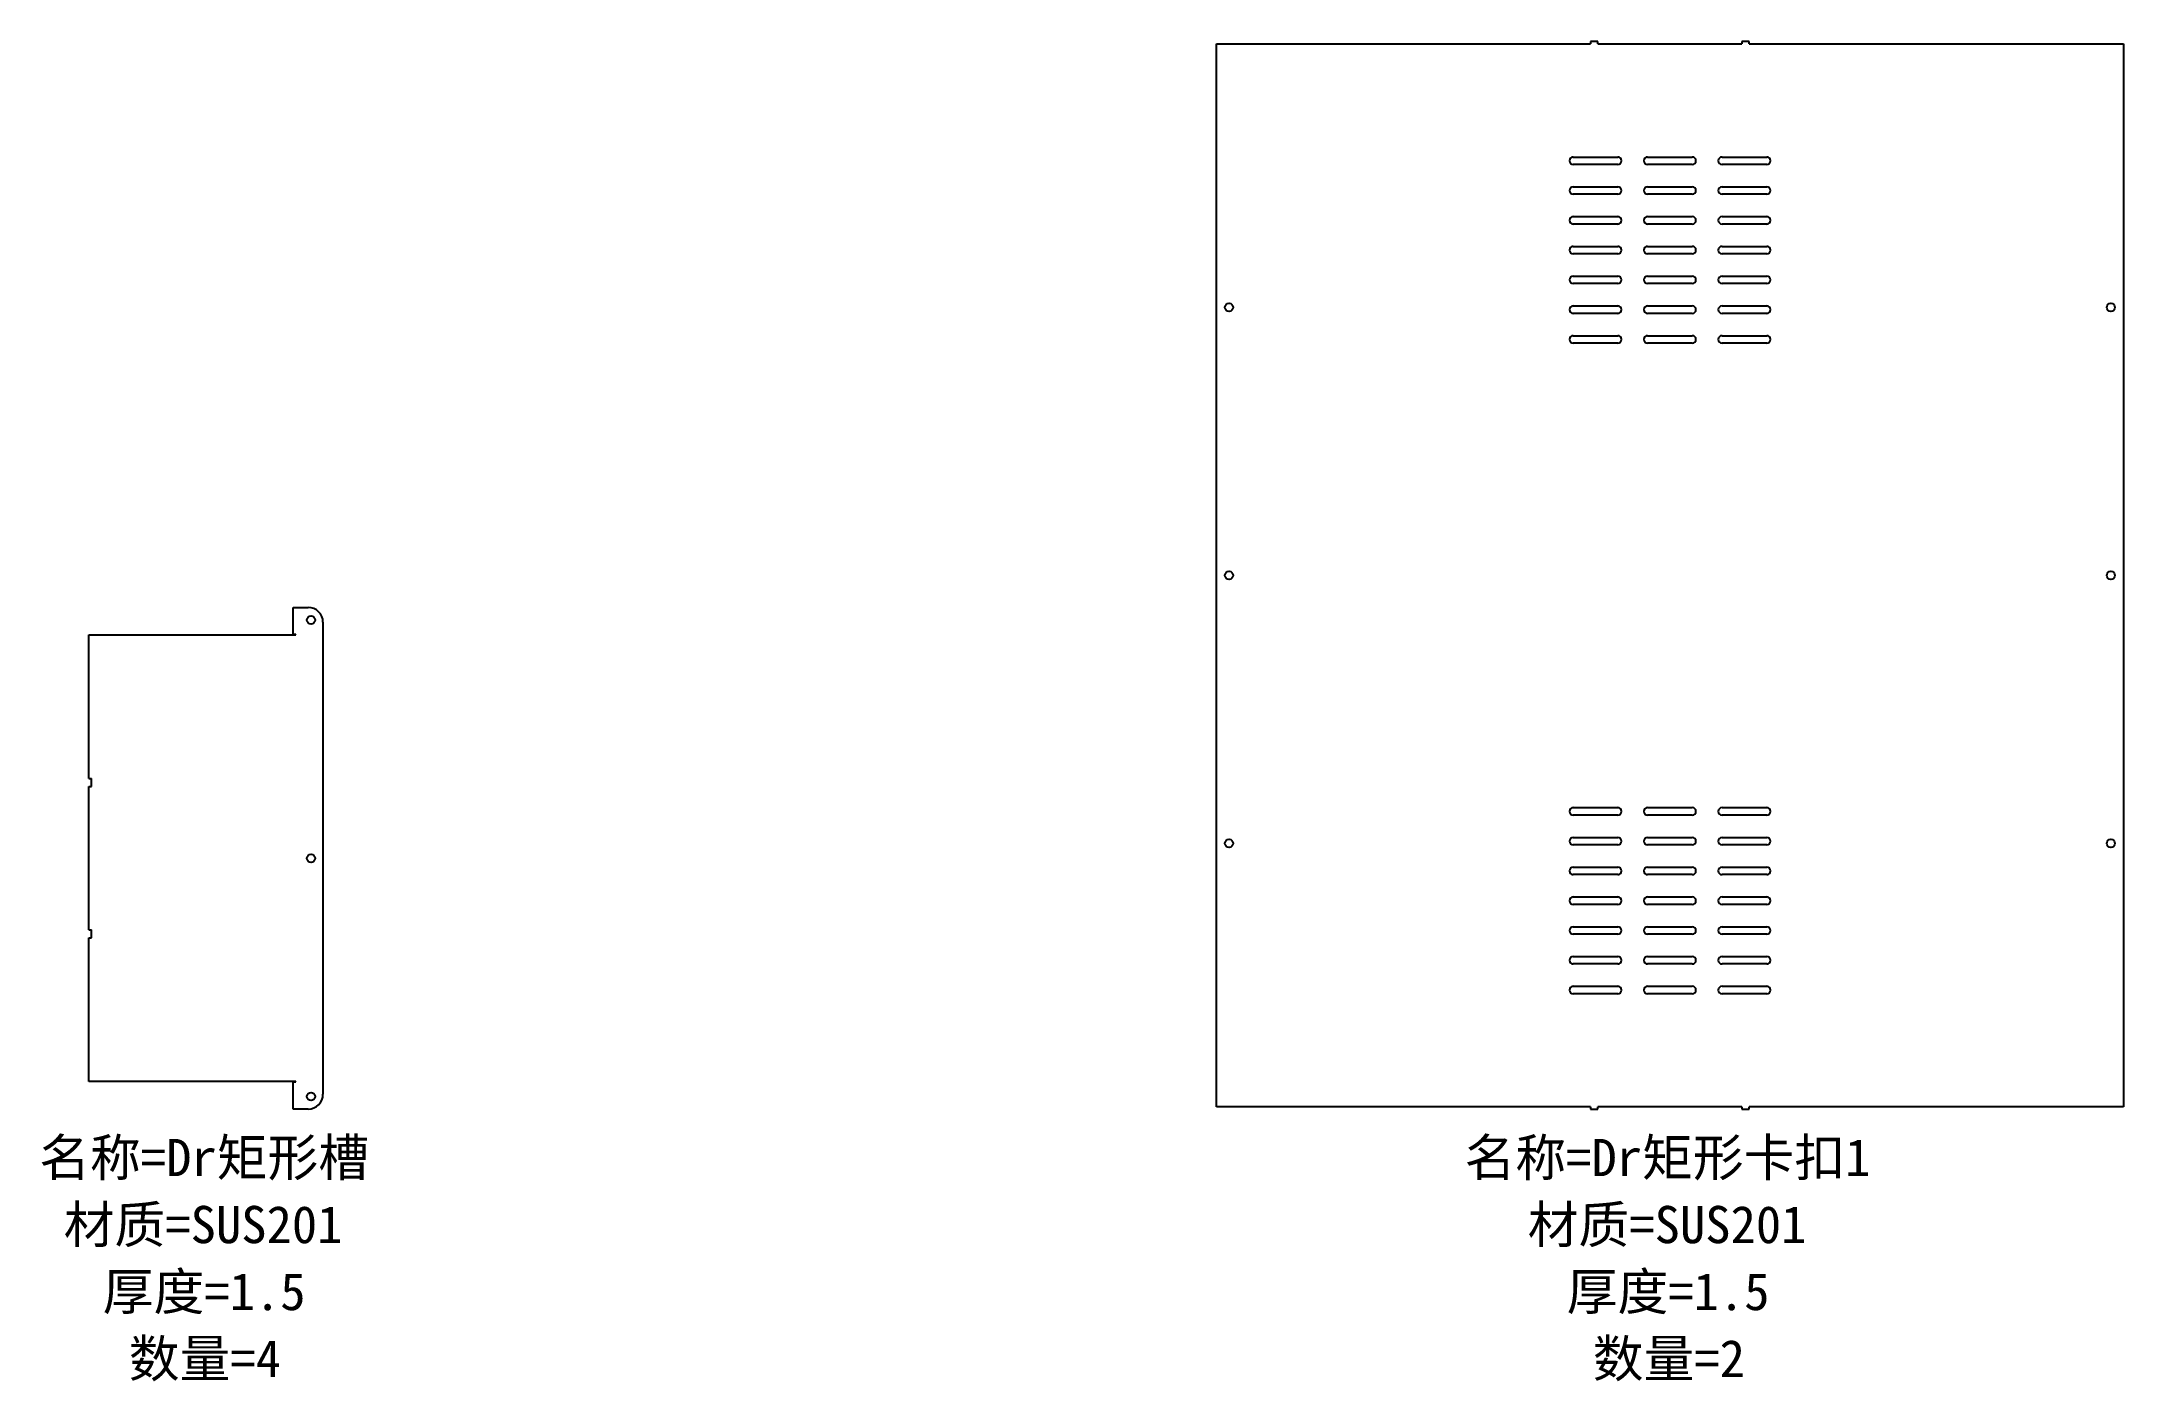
# Model space of a CAD drawing. Header units: millimetres. Extents: x -110 to 1288, y -183 to 717.
import ezdxf

# ---------------------------------------------------------------- set-up
doc = ezdxf.new("R2010")
doc.units = ezdxf.units.MM
doc.layers.add('零件信息', color=131, linetype='Continuous')
doc.styles.add('SLDTEXTSTYLE1', font='', dxfattribs={"bigfont": 'bigfont'})
doc.styles.get('SLDTEXTSTYLE1').set_extended_font_data('宋体')

msp = doc.modelspace()

# ---------------------------------------------------------------- linework, layer by layer
at = {"color": 7, "linetype": 'Continuous', "lineweight": 25}
for p, q in [((678.7, 1.5), (678.7, 715.5)), ((678.7, 715.5), (929.9, 715.5)), ((929.9, 717), (929.9, 715.5)), ((934.9, 717), (929.9, 717)), ((934.9, 715.5), (934.9, 717)), ((934.9, 715.5), (1031.6, 715.5)), ((1031.6, 717), (1031.6, 715.5)), ((1036.6, 717), (1031.6, 717)), ((1036.6, 715.5), (1036.6, 717)), ((1036.6, 715.5), (1287.9, 715.5)), ((1287.9, 715.5), (1287.9, 1.5)), ((918.3, 639.5), (948.3, 639.5)), ((948.3, 634.5), (918.3, 634.5)), ((968.3, 639.5), (998.3, 639.5)), ((998.3, 634.5), (968.3, 634.5)), ((1018.3, 639.5), (1048.3, 639.5)), ((1048.3, 634.5), (1018.3, 634.5)), ((918.3, 619.5), (948.3, 619.5)), ((968.3, 619.5), (998.3, 619.5)), ((1018.3, 619.5), (1048.3, 619.5)), ((948.3, 614.5), (918.3, 614.5)), ((998.3, 614.5), (968.3, 614.5)), ((1048.3, 614.5), (1018.3, 614.5)), ((918.3, 599.5), (948.3, 599.5)), ((948.3, 594.5), (918.3, 594.5)), ((968.3, 599.5), (998.3, 599.5)), ((998.3, 594.5), (968.3, 594.5)), ((1018.3, 599.5), (1048.3, 599.5)), ((1048.3, 594.5), (1018.3, 594.5)), ((918.3, 579.5), (948.3, 579.5)), ((948.3, 574.5), (918.3, 574.5)), ((968.3, 579.5), (998.3, 579.5)), ((998.3, 574.5), (968.3, 574.5)), ((1018.3, 579.5), (1048.3, 579.5)), ((1048.3, 574.5), (1018.3, 574.5)), ((918.3, 559.5), (948.3, 559.5)), ((968.3, 559.5), (998.3, 559.5)), ((1018.3, 559.5), (1048.3, 559.5)), ((948.3, 554.5), (918.3, 554.5)), ((998.3, 554.5), (968.3, 554.5)), ((1048.3, 554.5), (1018.3, 554.5)), ((918.3, 539.5), (948.3, 539.5)), ((948.3, 534.5), (918.3, 534.5)), ((968.3, 539.5), (998.3, 539.5)), ((998.3, 534.5), (968.3, 534.5)), ((1018.3, 539.5), (1048.3, 539.5)), ((1048.3, 534.5), (1018.3, 534.5)), ((918.3, 519.5), (948.3, 519.5)), ((968.3, 519.5), (998.3, 519.5)), ((1018.3, 519.5), (1048.3, 519.5)), ((948.3, 514.5), (918.3, 514.5)), ((998.3, 514.5), (968.3, 514.5)), ((1048.3, 514.5), (1018.3, 514.5)), ((58.6, 337), (68.6, 337)), ((58.6, 318.7), (58.6, 337)), ((78.6, 327), (78.6, 10)), ((-78.6, 222), (-78.6, 318.5)), ((-78.6, 318.5), (60.4, 318.5)), ((60.4, 318.7), (58.6, 318.7)), ((60.4, 318.5), (60.4, 318.7)), ((-78.6, 222), (-76.9, 222)), ((-78.6, 120.4), (-78.6, 216.6)), ((-78.6, 216.6), (-76.9, 216.6)), ((-76.9, 216.6), (-76.9, 222)), ((918.3, 202.5), (948.3, 202.5)), ((948.3, 197.5), (918.3, 197.5)), ((968.3, 202.5), (998.3, 202.5)), ((998.3, 197.5), (968.3, 197.5)), ((1018.3, 202.5), (1048.3, 202.5)), ((1048.3, 197.5), (1018.3, 197.5)), ((918.3, 182.5), (948.3, 182.5)), ((968.3, 182.5), (998.3, 182.5)), ((1018.3, 182.5), (1048.3, 182.5)), ((948.3, 177.5), (918.3, 177.5)), ((998.3, 177.5), (968.3, 177.5)), ((1048.3, 177.5), (1018.3, 177.5)), ((918.3, 162.5), (948.3, 162.5)), ((948.3, 157.5), (918.3, 157.5)), ((968.3, 162.5), (998.3, 162.5)), ((998.3, 157.5), (968.3, 157.5)), ((1018.3, 162.5), (1048.3, 162.5)), ((1048.3, 157.5), (1018.3, 157.5)), ((918.3, 142.5), (948.3, 142.5)), ((968.3, 142.5), (998.3, 142.5)), ((1018.3, 142.5), (1048.3, 142.5)), ((948.3, 137.5), (918.3, 137.5)), ((998.3, 137.5), (968.3, 137.5)), ((1048.3, 137.5), (1018.3, 137.5)), ((-78.6, 120.4), (-76.9, 120.4)), ((-78.6, 18.5), (-78.6, 115)), ((-78.6, 115), (-76.9, 115)), ((-76.9, 115), (-76.9, 120.4)), ((918.3, 122.5), (948.3, 122.5)), ((948.3, 117.5), (918.3, 117.5)), ((968.3, 122.5), (998.3, 122.5)), ((998.3, 117.5), (968.3, 117.5)), ((1018.3, 122.5), (1048.3, 122.5)), ((1048.3, 117.5), (1018.3, 117.5)), ((918.3, 102.5), (948.3, 102.5)), ((968.3, 102.5), (998.3, 102.5)), ((1018.3, 102.5), (1048.3, 102.5)), ((948.3, 97.5), (918.3, 97.5)), ((998.3, 97.5), (968.3, 97.5)), ((1048.3, 97.5), (1018.3, 97.5)), ((918.3, 82.5), (948.3, 82.5)), ((948.3, 77.5), (918.3, 77.5)), ((968.3, 82.5), (998.3, 82.5)), ((998.3, 77.5), (968.3, 77.5)), ((1018.3, 82.5), (1048.3, 82.5)), ((1048.3, 77.5), (1018.3, 77.5)), ((60.4, 18.5), (-78.6, 18.5)), ((58.6, 18.4), (60.4, 18.4)), ((58.6, 0), (58.6, 18.4)), ((60.4, 18.4), (60.4, 18.5)), ((68.6, 0), (58.6, 0)), ((929.9, 1.5), (678.7, 1.5)), ((929.9, 1.5), (929.9, 0)), ((929.9, 0), (934.9, 0)), ((1031.6, 1.5), (934.9, 1.5)), ((934.9, 0), (934.9, 1.5)), ((1031.6, 1.5), (1031.6, 0)), ((1031.6, 0), (1036.6, 0)), ((1287.9, 1.5), (1036.6, 1.5)), ((1036.6, 0), (1036.6, 1.5))]:
    msp.add_line(p, q, dxfattribs=at)
for centre in [(687.2, 538.5), (1279.4, 538.5), (687.2, 358.5), (1279.4, 358.5), (70.6, 328.5), (70.6, 168.5), (687.2, 178.5), (1279.4, 178.5), (70.6, 8.5)]:
    msp.add_circle(centre, 2.75, dxfattribs=at)
for centre, radius, start, end in [((918.3, 637), 2.5, 90, 270), ((948.3, 637), 2.5, 270, 90), ((968.3, 637), 2.5, 90, 270), ((998.3, 637), 2.5, 270, 90), ((1018.3, 637), 2.5, 90, 270), ((1048.3, 637), 2.5, 270, 90), ((918.3, 617), 2.5, 90, 270), ((948.3, 617), 2.5, 270, 90), ((968.3, 617), 2.5, 90, 270), ((998.3, 617), 2.5, 270, 90), ((1018.3, 617), 2.5, 90, 270), ((1048.3, 617), 2.5, 270, 90), ((918.3, 597), 2.5, 90, 270), ((948.3, 597), 2.5, 270, 90), ((968.3, 597), 2.5, 90, 270), ((998.3, 597), 2.5, 270, 90), ((1018.3, 597), 2.5, 90, 270), ((1048.3, 597), 2.5, 270, 90), ((918.3, 577), 2.5, 90, 270), ((948.3, 577), 2.5, 270, 90), ((968.3, 577), 2.5, 90, 270), ((998.3, 577), 2.5, 270, 90), ((1018.3, 577), 2.5, 90, 270), ((1048.3, 577), 2.5, 270, 90), ((918.3, 557), 2.5, 90, 270), ((948.3, 557), 2.5, 270, 90), ((968.3, 557), 2.5, 90, 270), ((998.3, 557), 2.5, 270, 90), ((1018.3, 557), 2.5, 90, 270), ((1048.3, 557), 2.5, 270, 90), ((918.3, 537), 2.5, 90, 270), ((948.3, 537), 2.5, 270, 90), ((968.3, 537), 2.5, 90, 270), ((998.3, 537), 2.5, 270, 90), ((1018.3, 537), 2.5, 90, 270), ((1048.3, 537), 2.5, 270, 90), ((918.3, 517), 2.5, 90, 270), ((948.3, 517), 2.5, 270, 90), ((968.3, 517), 2.5, 90, 270), ((998.3, 517), 2.5, 270, 90), ((1018.3, 517), 2.5, 90, 270), ((1048.3, 517), 2.5, 270, 90), ((68.6, 327), 10, 0, 90), ((918.3, 200), 2.5, 90, 270), ((948.3, 200), 2.5, 270, 90), ((968.3, 200), 2.5, 90, 270), ((998.3, 200), 2.5, 270, 90), ((1018.3, 200), 2.5, 90, 270), ((1048.3, 200), 2.5, 270, 90), ((918.3, 180), 2.5, 90, 270), ((948.3, 180), 2.5, 270, 90), ((968.3, 180), 2.5, 90, 270), ((998.3, 180), 2.5, 270, 90), ((1018.3, 180), 2.5, 90, 270), ((1048.3, 180), 2.5, 270, 90), ((918.3, 160), 2.5, 90, 270), ((948.3, 160), 2.5, 270, 90), ((968.3, 160), 2.5, 90, 270), ((998.3, 160), 2.5, 270, 90), ((1018.3, 160), 2.5, 90, 270), ((1048.3, 160), 2.5, 270, 90), ((918.3, 140), 2.5, 90, 270), ((948.3, 140), 2.5, 270, 90), ((968.3, 140), 2.5, 90, 270), ((998.3, 140), 2.5, 270, 90), ((1018.3, 140), 2.5, 90, 270), ((1048.3, 140), 2.5, 270, 90), ((918.3, 120), 2.5, 90, 270), ((948.3, 120), 2.5, 270, 90), ((968.3, 120), 2.5, 90, 270), ((998.3, 120), 2.5, 270, 90), ((1018.3, 120), 2.5, 90, 270), ((1048.3, 120), 2.5, 270, 90), ((918.3, 100), 2.5, 90, 270), ((948.3, 100), 2.5, 270, 90), ((968.3, 100), 2.5, 90, 270), ((998.3, 100), 2.5, 270, 90), ((1018.3, 100), 2.5, 90, 270), ((1048.3, 100), 2.5, 270, 90), ((918.3, 80), 2.5, 90, 270), ((948.3, 80), 2.5, 270, 90), ((968.3, 80), 2.5, 90, 270), ((998.3, 80), 2.5, 270, 90), ((1018.3, 80), 2.5, 90, 270), ((1048.3, 80), 2.5, 270, 90), ((68.6, 10), 10, 270, 0)]:
    msp.add_arc(centre, radius, start, end, dxfattribs=at)

# ---------------------------------------------------------------- texts
at = {"layer": '零件信息', "char_height": 25, "attachment_point": 2, "style": 'SLDTEXTSTYLE1'}
for s, insert in [('名称=Dr矩形槽', (-1.2, -20)), ('名称=Dr矩形卡扣1', (981.7, -20)), ('材质=SUS201', (-1.9, -65)), ('材质=SUS201', (981.4, -65)), ('厚度=1.5', (-1.2, -110)), ('厚度=1.5', (982.1, -110)), ('数量=4', (-0.7, -155)), ('数量=2', (982.6, -155))]:
    msp.add_mtext(s, dxfattribs=dict(at, insert=insert))

doc.saveas('drawing.dxf')
